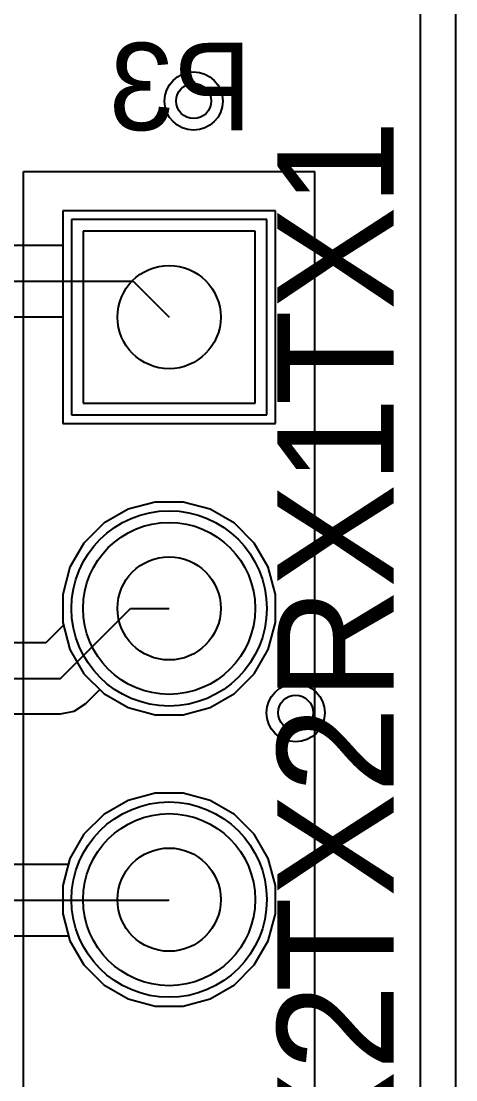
# Model space of a CAD drawing. Header units: millimetres. Extents: x 3.09 to 5.5, y 1.46 to 3.23.
# Drawn here: x 4.9108 to 5.06, y 2.534 to 2.8974 of the extents above; entities that cross this region are included whole.
import ezdxf

# ---------------------------------------------------------------- set-up
doc = ezdxf.new("R2010")
doc.units = ezdxf.units.MM
doc.header["$MEASUREMENT"] = 0
for name, color, linetype in [('BottomLayer', 5, 'Continuous'), ('BottomOverlay', 54, 'Continuous'), ('BottomSolder', 6, 'Continuous'), ('KeepOutLayer', 6, 'Continuous'), ('MultiLayer', 9, 'Continuous'), ('PadHoleLayer', 156, 'Continuous'), ('TopLayer', 1, 'Continuous'), ('TopOverlay', 2, 'Continuous'), ('TopSolder', 216, 'Continuous'), ('ViaHoleLayer', 16, 'Continuous')]:
    doc.layers.add(name, color=color, linetype=linetype)

# ---------------------------------------------------------------- blocks, each defined once
blk = doc.blocks.new('HDR1X10_B_8')
at = {"layer": 'BottomLayer'}
for p, q in [((-0.02953, 0.02953), (-0.02953, -0.02953)), ((0.02953, 0.02953), (-0.02953, 0.02953)), ((0.02953, -0.02953), (0.02953, 0.02953)), ((-0.02953, -0.02953), (0.02953, -0.02953))]:
    blk.add_line(p, q, dxfattribs=at)
for centre in [(0.1, 0), (0.2, 0)]:
    blk.add_circle(centre, 0.02953, dxfattribs=at)
at = {"layer": 'BottomOverlay'}
for p, q in [((0.95, 0.05), (-0.05, 0.05)), ((-0.05, -0.05), (-0.05, 0.05)), ((0.025, -0.05), (-0.05, -0.05)), ((0.95, -0.05), (0.025, -0.05))]:
    blk.add_line(p, q, dxfattribs=at)
at = {"layer": 'BottomSolder'}
for p, q in [((-0.03353, 0.03353), (-0.03353, -0.03353)), ((0.03353, 0.03353), (-0.03353, 0.03353)), ((0.03353, -0.03353), (0.03353, 0.03353)), ((-0.03353, -0.03353), (0.03353, -0.03353))]:
    blk.add_line(p, q, dxfattribs=at)
for centre in [(0.1, 0), (0.2, 0)]:
    blk.add_circle(centre, 0.03353, dxfattribs=at)
at = {"layer": 'MultiLayer'}
for p, q in [((-0.02953, 0.02953), (-0.02953, -0.02953)), ((0.02953, 0.02953), (-0.02953, 0.02953)), ((0.02953, -0.02953), (0.02953, 0.02953)), ((-0.02953, -0.02953), (0.02953, -0.02953))]:
    blk.add_line(p, q, dxfattribs=at)
for centre in [(0.1, 0), (0.2, 0)]:
    blk.add_circle(centre, 0.02953, dxfattribs=at)
at = {"layer": 'PadHoleLayer'}
for centre in [(0, 0), (0.1, 0), (0.2, 0)]:
    blk.add_circle(centre, 0.01772, dxfattribs=at)
at = {"layer": 'TopLayer'}
for p, q in [((-0.02953, 0.02953), (-0.02953, -0.02953)), ((0.02953, 0.02953), (-0.02953, 0.02953)), ((0.02953, -0.02953), (0.02953, 0.02953)), ((-0.02953, -0.02953), (0.02953, -0.02953))]:
    blk.add_line(p, q, dxfattribs=at)
for centre in [(0.1, 0), (0.2, 0)]:
    blk.add_circle(centre, 0.02953, dxfattribs=at)
at = {"layer": 'TopSolder'}
for p, q in [((-0.03353, 0.03353), (-0.03353, -0.03353)), ((0.03353, 0.03353), (-0.03353, 0.03353)), ((0.03353, -0.03353), (0.03353, 0.03353)), ((-0.03353, -0.03353), (0.03353, -0.03353))]:
    blk.add_line(p, q, dxfattribs=at)
for centre in [(0.1, 0), (0.2, 0)]:
    blk.add_circle(centre, 0.03353, dxfattribs=at)

msp = doc.modelspace()

# ---------------------------------------------------------------- linework, layer by layer
at = {"layer": 'BottomLayer'}
for p, q in [((5.04776, 3.21942), (5.04776, 1.47224)), ((4.9981, 2.83235), (4.92505, 2.83235)), ((4.92505, 2.83235), (4.92505, 2.82042)), ((4.9981, 2.7593), (4.9981, 2.83235)), ((4.92505, 2.82042), (4.79267, 2.82042)), ((4.77583, 2.80819), (4.94921, 2.80819)), ((4.94921, 2.80819), (4.96157, 2.79583)), ((4.79267, 2.79595), (4.92505, 2.79595)), ((4.92505, 2.79595), (4.92505, 2.7593)), ((4.92505, 2.7593), (4.9981, 2.7593)), ((4.94748, 2.72986), (4.93915, 2.72506)), ((4.95677, 2.73235), (4.94748, 2.72986)), ((4.96638, 2.73235), (4.95677, 2.73235)), ((4.97567, 2.72986), (4.96638, 2.73235)), ((4.984, 2.72506), (4.97567, 2.72986)), ((4.93915, 2.72506), (4.93235, 2.71826)), ((4.9908, 2.71826), (4.984, 2.72506)), ((4.93235, 2.71826), (4.92754, 2.70993)), ((4.99561, 2.70993), (4.9908, 2.71826)), ((4.92754, 2.70993), (4.92505, 2.70064)), ((4.9981, 2.70064), (4.99561, 2.70993)), ((4.92505, 2.70064), (4.92505, 2.69102)), ((4.9981, 2.69102), (4.9981, 2.70064)), ((4.92428, 2.67181), (4.9483, 2.69583)), ((4.9483, 2.69583), (4.96157, 2.69583)), ((4.92529, 2.69012), (4.91922, 2.68405)), ((4.92505, 2.69102), (4.92529, 2.69012)), ((4.99561, 2.68173), (4.9981, 2.69102)), ((4.91922, 2.68405), (4.83086, 2.68405)), ((4.9908, 2.6734), (4.99561, 2.68173)), ((4.81402, 2.67181), (4.92428, 2.67181)), ((4.984, 2.6666), (4.9908, 2.6734)), ((4.93294, 2.66316), (4.93776, 2.66798)), ((4.93776, 2.66798), (4.93915, 2.6666)), ((4.93915, 2.6666), (4.94748, 2.66179)), ((4.97567, 2.66179), (4.984, 2.6666)), ((4.92428, 2.65958), (4.92897, 2.66051)), ((4.92897, 2.66051), (4.93294, 2.66316)), ((4.94748, 2.66179), (4.95677, 2.6593)), ((4.96638, 2.6593), (4.97567, 2.66179)), ((4.83086, 2.65958), (4.92428, 2.65958)), ((4.95677, 2.6593), (4.96638, 2.6593)), ((4.95677, 2.63235), (4.94748, 2.62986)), ((4.96638, 2.63235), (4.95677, 2.63235)), ((4.97567, 2.62986), (4.96638, 2.63235)), ((4.94748, 2.62986), (4.93915, 2.62506)), ((4.984, 2.62506), (4.97567, 2.62986)), ((4.93915, 2.62506), (4.93235, 2.61826)), ((4.9908, 2.61826), (4.984, 2.62506)), ((4.93235, 2.61826), (4.92754, 2.60993)), ((4.99561, 2.60993), (4.9908, 2.61826)), ((4.92754, 2.60993), (4.92699, 2.60789)), ((4.9981, 2.60064), (4.99561, 2.60993)), ((4.92699, 2.60789), (4.79267, 2.60789)), ((4.9981, 2.59102), (4.9981, 2.60064)), ((4.776, 2.59566), (4.9614, 2.59566)), ((4.9614, 2.59566), (4.96157, 2.59583)), ((4.99561, 2.58173), (4.9981, 2.59102)), ((4.79267, 2.58342), (4.92708, 2.58342)), ((4.92708, 2.58342), (4.92754, 2.58173)), ((4.92754, 2.58173), (4.93235, 2.5734)), ((4.9908, 2.5734), (4.99561, 2.58173)), ((4.93235, 2.5734), (4.93915, 2.5666)), ((4.984, 2.5666), (4.9908, 2.5734)), ((4.93915, 2.5666), (4.94748, 2.56179)), ((4.97567, 2.56179), (4.984, 2.5666)), ((4.94748, 2.56179), (4.95677, 2.5593)), ((4.95677, 2.5593), (4.96638, 2.5593)), ((4.96638, 2.5593), (4.97567, 2.56179))]:
    msp.add_line(p, q, dxfattribs=at)
for centre in [(4.97, 2.87), (5.005, 2.66)]:
    msp.add_circle(centre, 0.01, dxfattribs=at)
at = {"layer": 'KeepOutLayer'}
msp.add_line((5.06, 1.46), (5.06, 3.23165), dxfattribs=at)
at = {"layer": 'MultiLayer'}
for centre in [(4.97, 2.87), (5.005, 2.66)]:
    msp.add_circle(centre, 0.01, dxfattribs=at)
at = {"layer": 'TopLayer'}
for p, q in [((5.04776, 3.21942), (5.04776, 1.47224)), ((4.9981, 2.83235), (4.92505, 2.83235)), ((4.92505, 2.83235), (4.92505, 2.7593)), ((4.9981, 2.7593), (4.9981, 2.83235)), ((4.92505, 2.7593), (4.9981, 2.7593)), ((4.94748, 2.72986), (4.93915, 2.72506)), ((4.95677, 2.73235), (4.94748, 2.72986)), ((4.96638, 2.73235), (4.95677, 2.73235)), ((4.97567, 2.72986), (4.96638, 2.73235)), ((4.984, 2.72506), (4.97567, 2.72986)), ((4.93915, 2.72506), (4.93235, 2.71826)), ((4.9908, 2.71826), (4.984, 2.72506)), ((4.93235, 2.71826), (4.92754, 2.70993)), ((4.99561, 2.70993), (4.9908, 2.71826)), ((4.92754, 2.70993), (4.92505, 2.70064)), ((4.9981, 2.70064), (4.99561, 2.70993)), ((4.92505, 2.70064), (4.92505, 2.69102)), ((4.9981, 2.69102), (4.9981, 2.70064)), ((4.92505, 2.69102), (4.92754, 2.68173)), ((4.99561, 2.68173), (4.9981, 2.69102)), ((4.92754, 2.68173), (4.93235, 2.6734)), ((4.9908, 2.6734), (4.99561, 2.68173)), ((4.93235, 2.6734), (4.93915, 2.6666)), ((4.984, 2.6666), (4.9908, 2.6734)), ((4.93915, 2.6666), (4.94748, 2.66179)), ((4.97567, 2.66179), (4.984, 2.6666)), ((4.94748, 2.66179), (4.95677, 2.6593)), ((4.96638, 2.6593), (4.97567, 2.66179)), ((4.95677, 2.6593), (4.96638, 2.6593)), ((4.95677, 2.63235), (4.94748, 2.62986)), ((4.96638, 2.63235), (4.95677, 2.63235)), ((4.97567, 2.62986), (4.96638, 2.63235)), ((4.94748, 2.62986), (4.93915, 2.62506)), ((4.984, 2.62506), (4.97567, 2.62986)), ((4.93915, 2.62506), (4.93235, 2.61826)), ((4.9908, 2.61826), (4.984, 2.62506)), ((4.93235, 2.61826), (4.92754, 2.60993)), ((4.99561, 2.60993), (4.9908, 2.61826)), ((4.92754, 2.60993), (4.92505, 2.60064)), ((4.9981, 2.60064), (4.99561, 2.60993)), ((4.92505, 2.60064), (4.92505, 2.59102)), ((4.9981, 2.59102), (4.9981, 2.60064)), ((4.92505, 2.59102), (4.92754, 2.58173)), ((4.99561, 2.58173), (4.9981, 2.59102)), ((4.92754, 2.58173), (4.93235, 2.5734)), ((4.9908, 2.5734), (4.99561, 2.58173)), ((4.93235, 2.5734), (4.93915, 2.5666)), ((4.984, 2.5666), (4.9908, 2.5734)), ((4.93915, 2.5666), (4.94748, 2.56179)), ((4.97567, 2.56179), (4.984, 2.5666)), ((4.94748, 2.56179), (4.95677, 2.5593)), ((4.95677, 2.5593), (4.96638, 2.5593)), ((4.96638, 2.5593), (4.97567, 2.56179))]:
    msp.add_line(p, q, dxfattribs=at)
for centre in [(4.97, 2.87), (5.005, 2.66)]:
    msp.add_circle(centre, 0.01, dxfattribs=at)
at = {"layer": 'ViaHoleLayer'}
for centre in [(4.97, 2.87), (5.005, 2.66)]:
    msp.add_circle(centre, 0.006, dxfattribs=at)

# ---------------------------------------------------------------- block references
at = {"rotation": 270}
msp.add_blockref('HDR1X10_B_8', (4.96157, 2.79583), dxfattribs=at)

# ---------------------------------------------------------------- texts
at = {"layer": 'BottomOverlay', "text_generation_flag": 2}
msp.add_text('P3', height=0.03, dxfattribs=at).set_placement((4.98999, 2.86))
at = {"layer": 'TopOverlay'}
for s, p in [('TX1', (5.03869, 2.76551)), ('RX1', (5.03869, 2.66428)), ('TX2', (5.03869, 2.56404)), ('RX2', (5.03869, 2.46282))]:
    msp.add_text(s, height=0.04, rotation=90, dxfattribs=at).set_placement(p)

doc.saveas('drawing.dxf')
